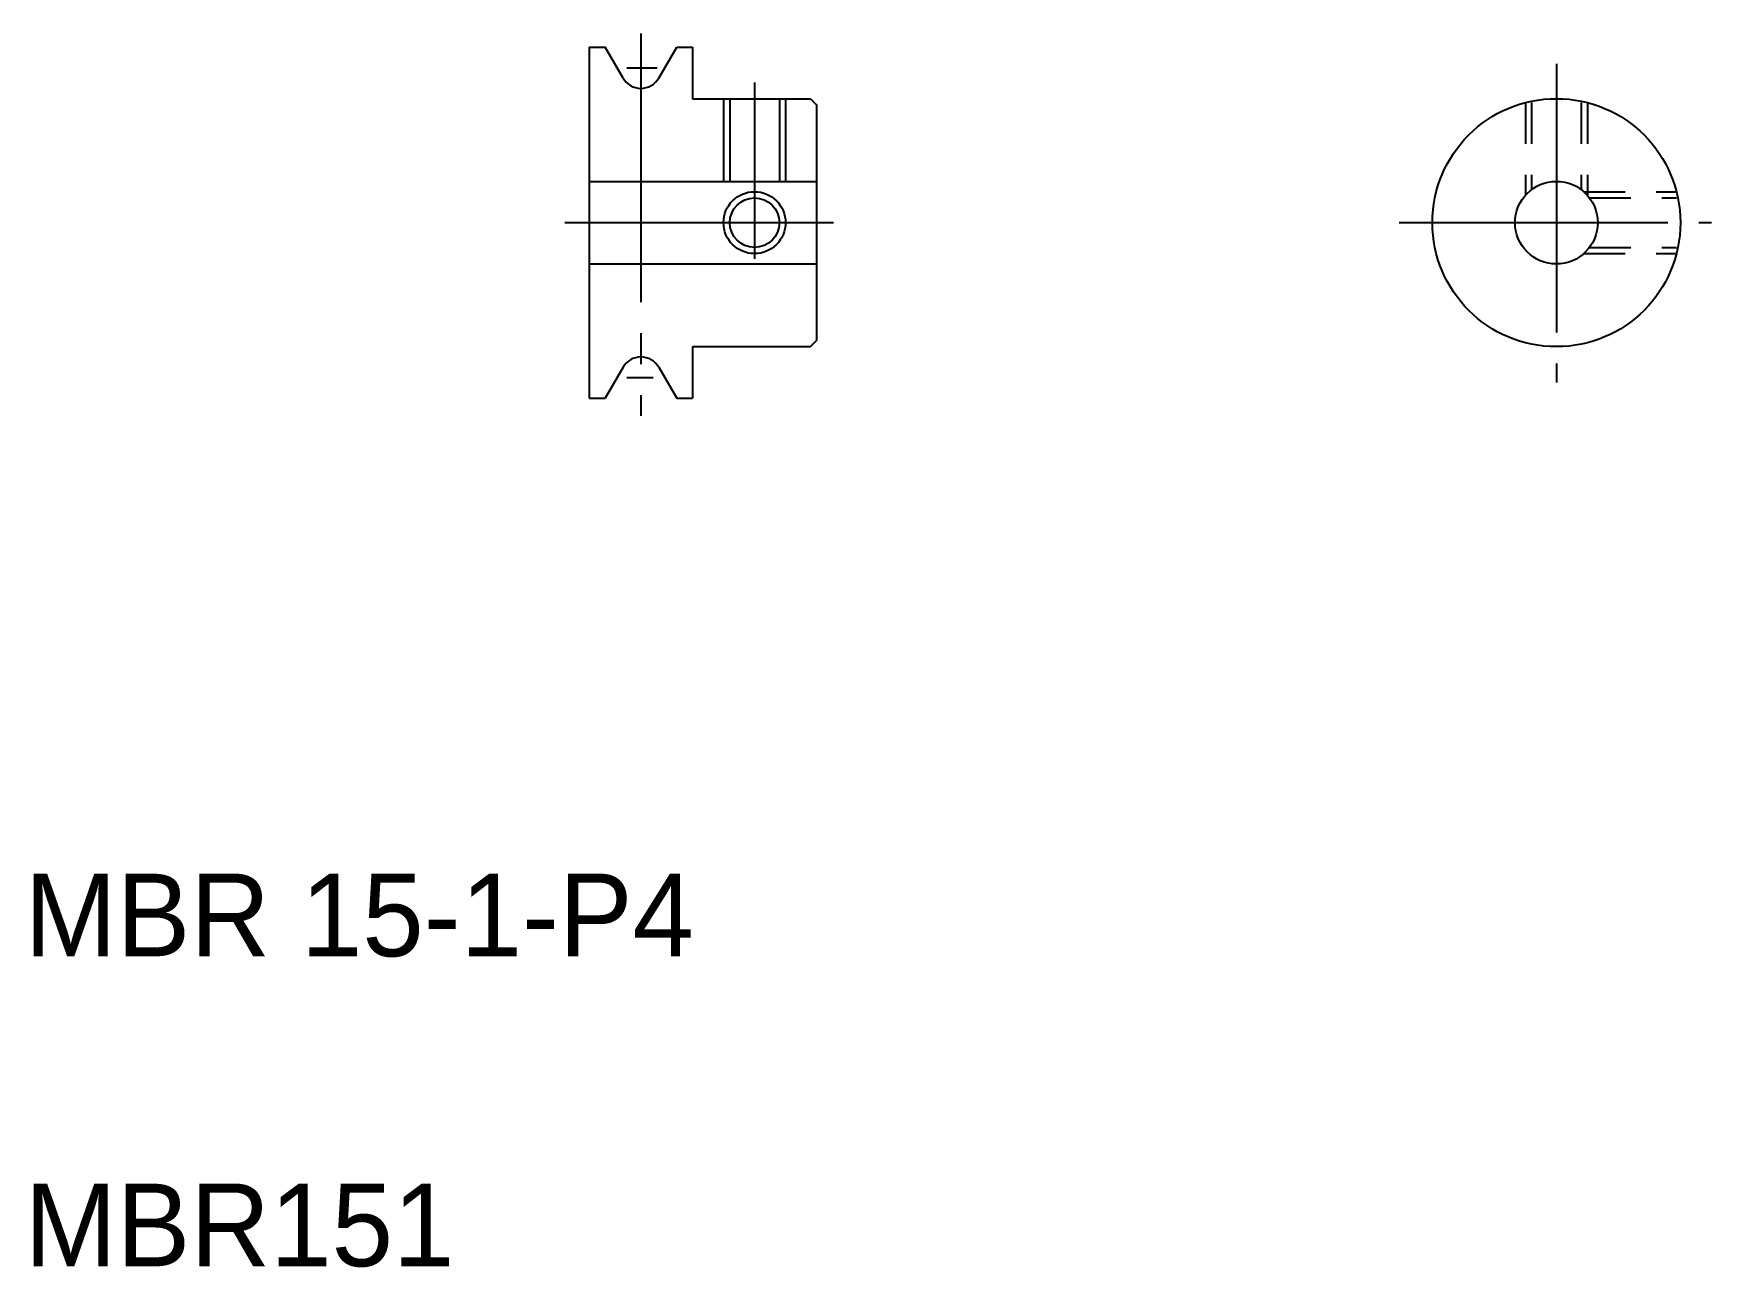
# Model space of a CAD drawing. Extents: x 110.7 to 191.9, y 54.7 to 114.4.
import ezdxf

# ---------------------------------------------------------------- set-up
doc = ezdxf.new("R2010")
doc.units = 0
doc.linetypes.add('CENTER', pattern=[17.5, 13, -1.5, 1.5, -1.5])
doc.linetypes.add('DASHED', pattern=[3.5, 2, -1.5])
doc.layers.get('0').update_dxf_attribs({"linetype": 'CONTINUOUS'})
doc.layers.add('CENTER', color=1, linetype='CENTER')

msp = doc.modelspace()

# ---------------------------------------------------------------- linework, layer by layer
at = {"color": 7, "linetype": 'CONTINUOUS'}
for p, q in [((137.625, 113.73), (137.625, 96.73)), ((137.625, 113.73), (138.393, 113.73)), ((139.259, 112.23), (138.393, 113.73)), ((139.259, 112.23), (138.393, 113.73)), ((140.991, 112.23), (141.857, 113.73)), ((140.991, 112.23), (141.857, 113.73)), ((141.857, 113.73), (142.625, 113.73)), ((142.625, 113.73), (142.625, 111.23)), ((142.625, 113.105), (142.625, 113.105)), ((142.625, 112.48), (142.625, 112.48)), ((142.625, 111.23), (148.325, 111.23)), ((144.425, 111.23), (144.425, 107.23)), ((146.825, 111.23), (146.825, 107.23)), ((148.325, 111.23), (148.625, 110.93)), ((148.625, 110.93), (148.625, 99.53)), ((137.625, 107.23), (148.625, 107.23)), ((137.625, 103.23), (148.625, 103.23)), ((142.625, 99.23), (142.625, 96.73)), ((142.625, 99.23), (148.325, 99.23)), ((148.325, 99.23), (148.625, 99.53)), ((139.259, 98.23), (138.393, 96.73)), ((140.991, 98.23), (141.857, 96.73)), ((137.625, 96.73), (138.393, 96.73)), ((141.857, 96.73), (142.625, 96.73))]:
    msp.add_line(p, q, dxfattribs=at)
at = {"color": 3, "linetype": 'CONTINUOUS'}
for p, q in [((144.125, 111.23), (144.125, 107.23)), ((147.125, 111.23), (147.125, 107.23))]:
    msp.add_line(p, q, dxfattribs=at)
at = {"color": 3, "linetype": 'DASHED'}
for p, q in [((182.93, 111.04), (182.93, 106.553)), ((183.23, 111.04), (183.23, 106.83)), ((185.63, 111.04), (185.63, 106.83)), ((185.93, 111.04), (185.93, 106.553)), ((185.753, 106.73), (190.24, 106.73)), ((186.03, 106.43), (190.24, 106.43)), ((186.03, 104.03), (190.24, 104.03)), ((185.753, 103.73), (190.24, 103.73))]:
    msp.add_line(p, q, dxfattribs=at)
at = {"color": 7, "linetype": 'CONTINUOUS'}
for centre, radius in [((184.43, 105.23), 6), ((184.43, 105.23), 2), ((145.625, 105.23), 1.2)]:
    msp.add_circle(centre, radius, dxfattribs=at)
at = {"color": 3, "linetype": 'CONTINUOUS'}
msp.add_circle((145.625, 105.23), 1.5, dxfattribs=at)
at = {"color": 7, "linetype": 'CONTINUOUS'}
for centre, start, end in [((140.125, 112.73), 210, 330), ((140.125, 97.73), 30, 150)]:
    msp.add_arc(centre, 1, start, end, dxfattribs=at)
at = {"layer": 'CENTER', "color": 1, "linetype": 'CENTER'}
for p, q in [((140.125, 114.382), (140.125, 95.88)), ((184.43, 112.915), (184.43, 97.491)), ((139.438, 112.73), (140.916, 112.73)), ((145.625, 112.009), (145.625, 103.477)), ((136.439, 105.23), (150.803, 105.23)), ((176.817, 105.23), (191.933, 105.23)), ((139.438, 97.73), (140.711, 97.73))]:
    msp.add_line(p, q, dxfattribs=at)

# ---------------------------------------------------------------- texts
at = {"color": 7, "linetype": 'CONTINUOUS'}
for s, p in [('MBR 15-1-P4', (110.294, 69.727)), ('MBR151', (110.294, 54.727))]:
    msp.add_text(s, height=4, dxfattribs=at).set_placement(p)

doc.saveas('drawing.dxf')
